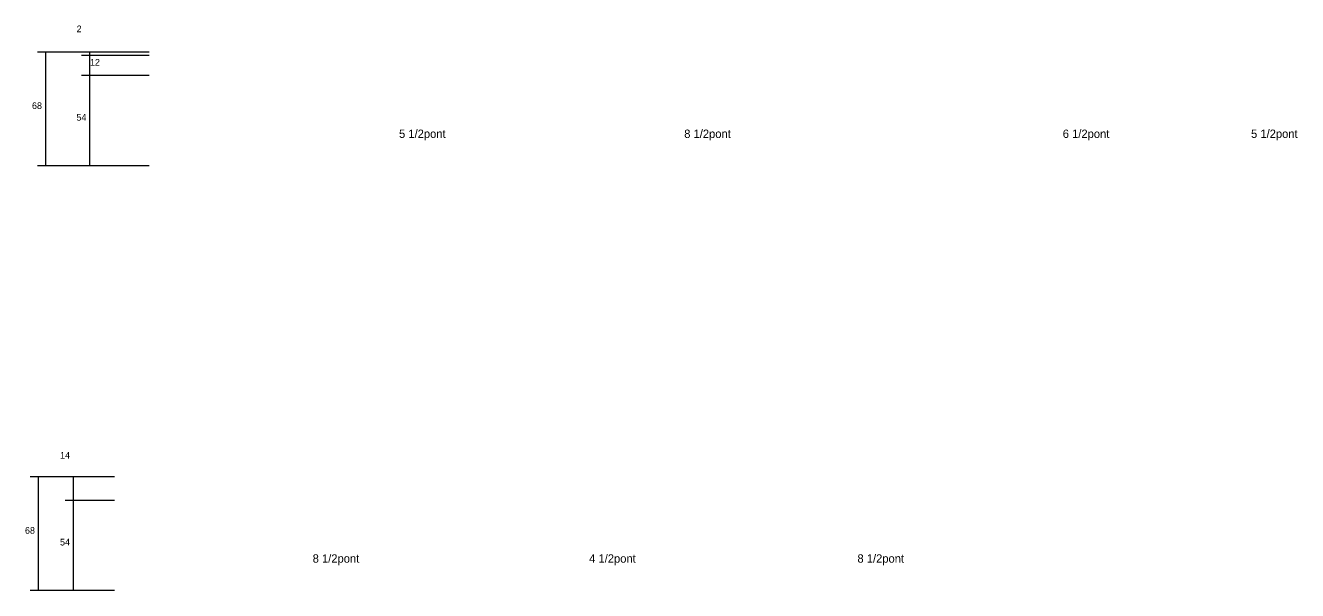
# Model space of a CAD drawing. Header units: metres. Extents: x 4242 to 5702, y -11442 to -10143.
# Drawn here: x 4940 to 5702, y -10694 to -10355 of the extents above; entities that cross this region are included whole.
import ezdxf

# ---------------------------------------------------------------- set-up
doc = ezdxf.new("R2010")
doc.units = ezdxf.units.M
doc.layers.add('COTA', color=4, linetype='Continuous')
doc.layers.add('NOMENCLATURA', color=7, linetype='Continuous')

msp = doc.modelspace()

# ---------------------------------------------------------------- linework, layer by layer
at = {"layer": 'COTA'}
for p, q in [((5014.5, -10371.4), (4947.5, -10371.4)), ((4952.5, -10439.4), (4952.5, -10371.4)), ((5014.5, -10371.4), (4974, -10371.4)), ((5014.5, -10373.4), (4974, -10373.4)), ((5014.5, -10373.4), (4974, -10373.4)), ((4979, -10373.4), (4979, -10371.4)), ((4979, -10385.4), (4979, -10373.4)), ((5014.5, -10385.4), (4974, -10385.4)), ((5014.5, -10385.4), (4974, -10385.4)), ((4979, -10439.4), (4979, -10385.4)), ((5014.5, -10439.4), (4947.5, -10439.4)), ((5014.5, -10439.4), (4974, -10439.4)), ((4993.7, -10625.7), (4943.2, -10625.7)), ((4948.2, -10693.7), (4948.2, -10625.7)), ((4993.7, -10625.7), (4964.2, -10625.7)), ((4969.2, -10639.7), (4969.2, -10625.7)), ((4993.7, -10639.7), (4964.2, -10639.7)), ((4993.7, -10639.7), (4964.2, -10639.7)), ((4969.2, -10693.7), (4969.2, -10639.7)), ((4993.7, -10693.7), (4943.2, -10693.7)), ((4993.7, -10693.7), (4964.2, -10693.7))]:
    msp.add_line(p, q, dxfattribs=at)

# ---------------------------------------------------------------- texts
for s, p in [('2', (4971, -10359.4)), ('12', (4979, -10379.4)), ('68', (4944.3, -10405.4)), ('54', (4970.9, -10412.4)), ('14', (4961.1, -10614.7)), ('68', (4940.1, -10659.7)), ('54', (4961.1, -10666.7))]:
    msp.add_text(s, height=4, dxfattribs=at).set_placement(p)
at = {"layer": 'NOMENCLATURA'}
for s, p in [('5 1/2pont', (5164, -10422.7)), ('8 1/2pont', (5334.7, -10422.7)), ('6 1/2pont', (5561.3, -10422.7)), ('5 1/2pont', (5674, -10422.7)), ('8 1/2pont', (5112.3, -10677)), ('4 1/2pont', (5277.8, -10677)), ('8 1/2pont', (5438.4, -10677))]:
    msp.add_text(s, height=5, dxfattribs=at).set_placement(p)

doc.saveas('drawing.dxf')
